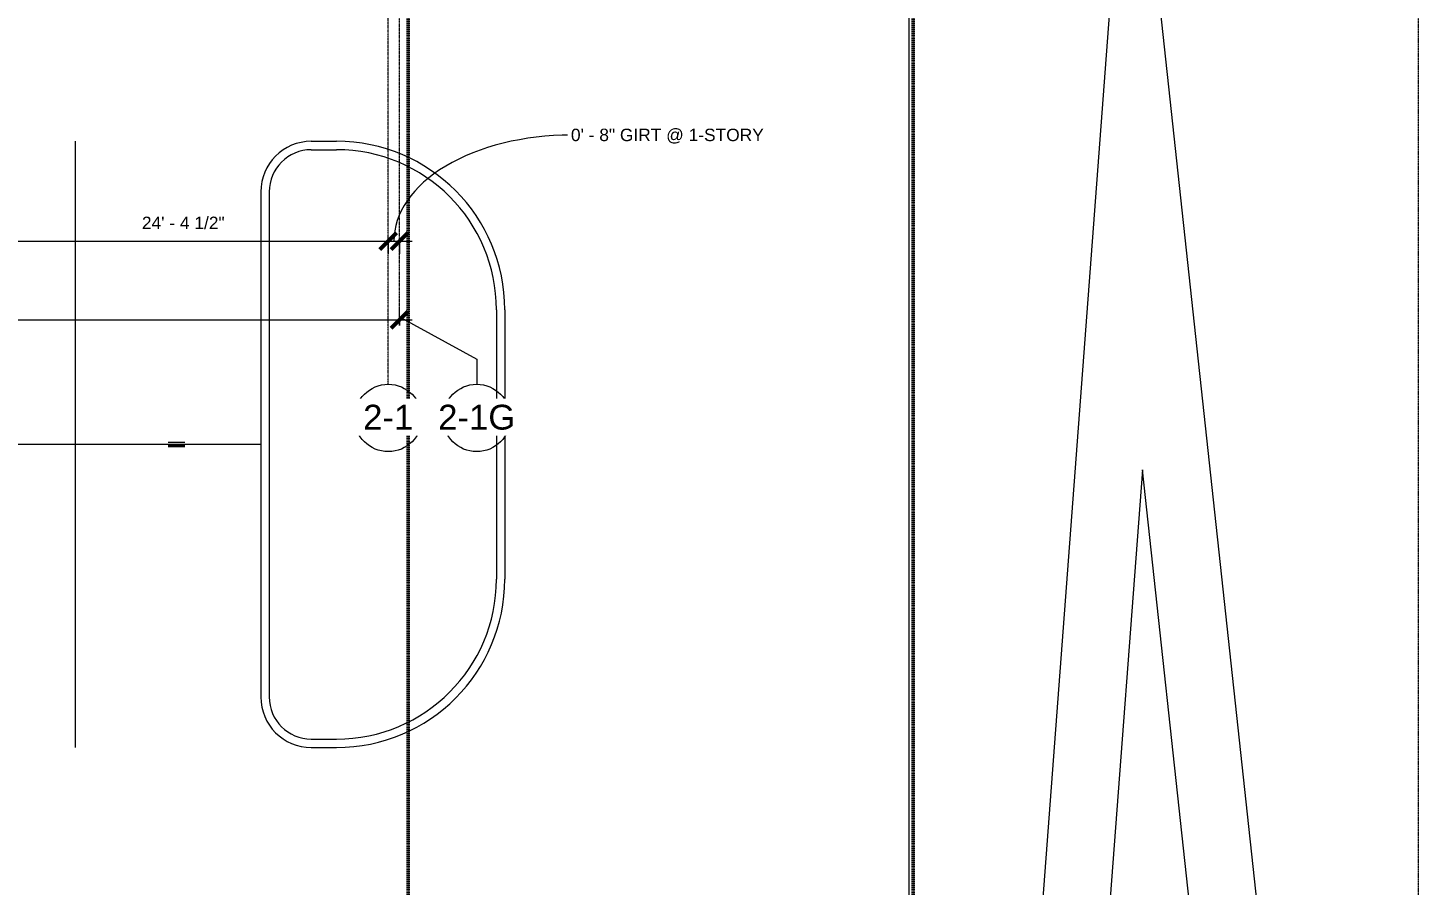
# Model space of a CAD drawing. Header units: inches. Extents: x 15537 to 31673, y -30778 to -16067.
# Drawn here: x 26016 to 27008, y -23770 to -23159 of the extents above; entities that cross this region are included whole.
import ezdxf

# ---------------------------------------------------------------- set-up
doc = ezdxf.new("R2010")
doc.units = ezdxf.units.IN
doc.header["$MEASUREMENT"] = 0
for name, pattern in [('Center 1_4_', [0.53125, 0.25, -0.09375, 0.09375, -0.09375]), ('Grid Line 1_2_', [0.875, 0.5, -0.125, 0.125, -0.125]), ('Hidden', [0.28125, 0.1875, -0.09375])]:
    doc.linetypes.add(name, pattern=pattern)
for name, color, linetype, lineweight in [('A-ANNO-DIMS', 211, 'Continuous', 9), ('A-ANNO-DIMS-96', 211, 'Continuous', 9), ('A-DETL', 90, 'Continuous', 9), ('A-PROP-SBCK', 71, 'Hidden', 50), ('BMP', 80, 'Continuous', 9), ('EOP-PR', 4, 'Continuous', 9), ('PAINT', 190, 'Continuous', 9), ('PROP', 3, 'Center 1_4_', 9), ('S-GRID', 1, 'Continuous', 9), ('S-GRID-IDEN', 1, 'Continuous', 9)]:
    doc.layers.add(name, color=color, linetype=linetype, lineweight=lineweight)
doc.styles.add('Arial', font='arial.ttf', dxfattribs={"height": 17.703593})
doc.styles.add('Arial_1', font='arial.ttf', dxfattribs={"height": 8.851796})
doc.dimstyles.new('Linear_-_3_32__Arial', dxfattribs={"dimscale": 12, "dimtxt": 9, "dimasz": 1, "dimexe": 0.75, "dimexo": 0.5, "dimgap": 0.5, "dimtad": 1, "dimdec": 4, "dimrnd": 0.0625, "dimzin": 1, "dimdsep": 46, "dimlunit": 4, "dimtxsty": 'Arial_1', "dimblk1": 'OBLIQUE', "dimblk2": 'OBLIQUE', "dimsah": 1, "dimcen": 0.09, "dimdle": 0.75, "dimazin": 0, "dimtfac": 1, "dimtdec": 4, "dimtix": 1, "dimtmove": 1, "dimatfit": 3, "dimfxl": 1, "dimtvp": 1, "dimtfill": 1, "dimfrac": 2, "dimtolj": 1, "dimtzin": 0, "dimarcsym": 2})
doc.dimstyles.new('Linear_-_3_32__Arial_1', dxfattribs={"dimscale": 12, "dimtxt": 9, "dimasz": 1, "dimexe": 0.75, "dimexo": 0.5, "dimgap": 0.5, "dimtad": 1, "dimdec": 4, "dimrnd": 0.0625, "dimzin": 1, "dimdsep": 46, "dimlunit": 4, "dimtxsty": 'Arial_1', "dimblk1": 'OBLIQUE', "dimblk2": 'OBLIQUE', "dimsah": 1, "dimcen": 0.09, "dimdle": 0.75, "dimazin": 0, "dimtfac": 1, "dimtdec": 4, "dimtix": 1, "dimtmove": 0, "dimatfit": 3, "dimfxl": 1, "dimtvp": 1, "dimtfill": 1, "dimfrac": 2, "dimtolj": 1, "dimtzin": 0, "dimarcsym": 2})

# ---------------------------------------------------------------- blocks, each defined once
blk = doc.blocks.new('Grid - Grid Head - Circle-14747-First Floor Plan - Enlarged')
at = {"layer": 'S-GRID-IDEN'}
blk.add_circle((0, 0), 0.25, dxfattribs=at)
blk = doc.blocks.new('DIMBLOCK29-First Floor Plan - Enlarged')
at = {"layer": 'A-ANNO-DIMS-96', "lineweight": 50}
for p, q in [((25980.89, -23311.23), (25986.89, -23305.23)), ((26273.39, -23311.23), (26279.39, -23305.23)), ((25980.89, -23311.23), (25974.89, -23317.23)), ((26273.39, -23311.23), (26267.39, -23317.23))]:
    blk.add_line(p, q, dxfattribs=at)
at = {"layer": 'A-ANNO-DIMS-96'}
for p, q in [((25980.89, -23308.75), (25980.89, -23320.23)), ((25980.89, -23311.23), (25980.89, -23308.75)), ((26273.39, -23308.75), (26273.39, -23320.23)), ((26273.39, -23311.23), (26273.39, -23308.75)), ((25980.89, -23311.23), (26273.39, -23311.23))]:
    blk.add_line(p, q, dxfattribs=at)
at = {"layer": 'A-ANNO-DIMS-96', "color": 0, "insert": (26097.79, -23293.75), "char_height": 8.8518, "width": 70.4492, "attachment_point": 1, "line_spacing_factor": 0.938532, "style": 'Arial_1', "bg_fill": 3, "box_fill_scale": 1.25, "bg_fill_color": 0, "bg_fill_transparency": 0}
blk.add_mtext('24\' - 4 1/2"', dxfattribs=at)
blk = doc.blocks.new('_Oblique')
at = {"color": 0, "linetype": 'ByBlock', "lineweight": -2}
blk.add_line((-0.5, -0.5), (0.5, 0.5), dxfattribs=at)
blk = doc.blocks.new('DIMBLOCK30-First Floor Plan - Enlarged')
at = {"layer": 'A-ANNO-DIMS-96', "lineweight": 50}
for p, q in [((26273.39, -23311.23), (26279.39, -23305.23)), ((26281.39, -23311.23), (26287.39, -23305.23)), ((26273.39, -23311.23), (26267.39, -23317.23)), ((26281.39, -23311.23), (26275.39, -23317.23))]:
    blk.add_line(p, q, dxfattribs=at)
at = {"layer": 'A-ANNO-DIMS-96'}
for p, q in [((26273.39, -23308.75), (26273.39, -23320.23)), ((26273.39, -23311.23), (26273.39, -23308.75)), ((26281.39, -23308.75), (26281.39, -23320.23)), ((26281.39, -23311.23), (26281.39, -23308.75)), ((26273.39, -23311.23), (26290.39, -23311.23))]:
    blk.add_line(p, q, dxfattribs=at)
blk.add_ellipse((26403.6, -23311.23), major_axis=(126.21, 0), ratio=0.599013, start_param=1.570796, end_param=3.141593, dxfattribs=at)
at = {"layer": 'A-ANNO-DIMS-96', "color": 0, "insert": (26403.6, -23231.07), "char_height": 8.8518, "width": 163.9938, "attachment_point": 1, "line_spacing_factor": 0.938532, "style": 'Arial_1', "bg_fill": 3, "box_fill_scale": 1.25, "bg_fill_color": 0, "bg_fill_transparency": 0}
blk.add_mtext('0\' - 8" GIRT @ 1-STORY', dxfattribs=at)
blk = doc.blocks.new('DIMBLOCK41-First Floor Plan - Enlarged')
at = {"layer": 'A-ANNO-DIMS-96'}
for p, q in [((22799.39, -23371.24), (22799.39, -23358.3)), ((26281.39, -23371.24), (26281.39, -23358.3)), ((22790.39, -23367.3), (26290.39, -23367.3)), ((22799.39, -23367.3), (22799.39, -23371.24)), ((26281.39, -23367.3), (26281.39, -23371.24))]:
    blk.add_line(p, q, dxfattribs=at)
at = {"layer": 'A-ANNO-DIMS-96', "lineweight": 50}
for p, q in [((22799.39, -23367.3), (22793.39, -23373.3)), ((22799.39, -23367.3), (22805.39, -23361.3)), ((26281.39, -23367.3), (26275.39, -23373.3)), ((26281.39, -23367.3), (26287.39, -23361.3))]:
    blk.add_line(p, q, dxfattribs=at)
at = {"layer": 'A-ANNO-DIMS-96', "color": 0, "insert": (24517.89, -23349.82), "char_height": 8.852, "width": 54, "attachment_point": 1, "line_spacing_factor": 0.938532, "style": 'Arial_1', "bg_fill": 3, "box_fill_scale": 1.25, "bg_fill_color": 0, "bg_fill_transparency": 0}
blk.add_mtext('290\' - 2"', dxfattribs=at)

msp = doc.modelspace()

# ---------------------------------------------------------------- linework, layer by layer
at = {"layer": 'A-DETL'}
for p, q in [((26116.51523, -23454.56748), (26128.51523, -23454.56748)), ((26128.51523, -23457.06748), (26116.51523, -23457.06748)), ((26116.51523, -23457.56748), (26128.51523, -23457.56748))]:
    msp.add_line(p, q, dxfattribs=at)
at = {"layer": 'A-PROP-SBCK'}
for p, q in [((26287.51523, -19438.18055), (26287.51523, -25779.86428)), ((26647.51523, -19438.18055), (26647.51523, -25801.37622))]:
    msp.add_line(p, q, dxfattribs=at)
at = {"layer": 'BMP'}
for p, q in [((26802.32184, -22948.60768), (26686.9098, -24484.12003)), ((26970.77509, -24504.37125), (26802.32184, -22948.60768)), ((26810.95192, -23474.21047), (26734.43542, -24492.23282)), ((26922.80676, -24507.25484), (26810.95192, -23474.21047))]:
    msp.add_line(p, q, dxfattribs=at)
at = {"layer": 'EOP-PR'}
for p, q in [((26644.51523, -22946.06748), (26644.51523, -24380.06748)), ((26218.51523, -23240.06748), (26236.51523, -23240.06748)), ((26218.51523, -23246.06748), (26236.51523, -23246.06748)), ((26182.51523, -23276.06748), (26182.51523, -23636.06748)), ((26188.51523, -23276.06748), (26188.51523, -23636.06748)), ((26350.51523, -23360.06748), (26350.51523, -23552.06748)), ((26356.51523, -23360.06748), (26356.51523, -23552.06748)), ((26218.51523, -23666.06748), (26236.51523, -23666.06748)), ((26218.51523, -23672.06748), (26236.51523, -23672.06748))]:
    msp.add_line(p, q, dxfattribs=at)
for centre, radius, start, end in [((26218.51523, -23276.06748), 36, 90, 180), ((26218.51523, -23276.06748), 30, 90, 180), ((26236.51523, -23360.06748), 120, 0, 90), ((26236.51523, -23360.06748), 114, 0, 90), ((26236.51523, -23552.06748), 120, 270, 0), ((26236.51523, -23552.06748), 114, 270, 0), ((26218.51523, -23636.06748), 36, 180, 270), ((26218.51523, -23636.06748), 30, 180, 270)]:
    msp.add_arc(centre, radius, start, end, dxfattribs=at)
at = {"layer": 'PAINT'}
for p, q in [((26050.51523, -23672.06748), (26050.51523, -23240.06748)), ((26182.51523, -23456.06748), (23950.51523, -23456.06748))]:
    msp.add_line(p, q, dxfattribs=at)
at = {"layer": 'PROP'}
msp.add_line((27007.51523, -19198.18055), (27007.51523, -25943.10222), dxfattribs=at)
at = {"layer": 'S-GRID', "linetype": 'Grid Line 1_2_'}
for p, q in [((26281.39023, -23365.24119), (26281.39023, -20950.42781)), ((26273.39023, -23413.24119), (26273.39023, -22389.5762))]:
    msp.add_line(p, q, dxfattribs=at)
at = {"layer": 'S-GRID'}
for p, q in [((26281.39023, -23365.24119), (26336.4676, -23395.20665)), ((26336.4676, -23395.20665), (26336.4676, -23413.24119))]:
    msp.add_line(p, q, dxfattribs=at)

# ---------------------------------------------------------------- block references
at = {"layer": 'S-GRID-IDEN', "xscale": 95.99999999999994, "yscale": 95.99999999999994, "zscale": 95.99999999999994}
for p in [(26273.39023, -23437.24119), (26336.4676, -23437.24119)]:
    msp.add_blockref('Grid - Grid Head - Circle-14747-First Floor Plan - Enlarged', p, dxfattribs=at)

# ---------------------------------------------------------------- next in the draw order: texts
at = {"layer": 'S-GRID-IDEN', "insert": (26273.38561, -23427.80432), "char_height": 17.703593, "width": 42.552, "attachment_point": 2, "line_spacing_factor": 0.938532, "style": 'Arial', "bg_fill": 3, "box_fill_scale": 1.25, "bg_fill_color": 0, "bg_fill_transparency": 0}
msp.add_mtext('2-1', dxfattribs=at)

# ---------------------------------------------------------------- next in the draw order: dimensions: what is measured, and where the dimension line sits
at = {"layer": 'A-ANNO-DIMS'}
for base, p1, p2, override, picture, middle in [((26273.39023, -23311.23099), (25980.89023, -23302.74571), (26273.39023, -23302.74571), {"dimpost": '<>', "dimfxl": 292.5}, 'DIMBLOCK29-First Floor Plan - Enlarged', (26127.14023, -23300.65414)), ((26281.39023, -23367.30155), (22799.39023, -23365.24119), (26281.39023, -23365.24119), {"dimpost": '<>', "dimfxl": 3482}, 'DIMBLOCK41-First Floor Plan - Enlarged', (24540.39023, -23356.78206))]:
    dim = msp.add_linear_dim(base=base, p1=p1, p2=p2, dimstyle='Linear_-_3_32__Arial_1', override=override, dxfattribs=at)
    dim.commit()
    dim.dimension.update_dxf_attribs({"geometry": picture, "text_midpoint": middle})

# ---------------------------------------------------------------- next in the draw order: texts
at = {"layer": 'S-GRID-IDEN', "insert": (26336.46299, -23427.80432), "char_height": 17.703593, "width": 65.448, "attachment_point": 2, "line_spacing_factor": 0.938532, "style": 'Arial', "bg_fill": 3, "box_fill_scale": 1.25, "bg_fill_color": 0, "bg_fill_transparency": 0}
msp.add_mtext('2-1G', dxfattribs=at)

# ---------------------------------------------------------------- next in the draw order: dimensions: what is measured, and where the dimension line sits
at = {"layer": 'A-ANNO-DIMS'}
dim = msp.add_linear_dim(base=(26281.39023, -23311.23099), p1=(26273.39023, -23302.74571), p2=(26281.39023, -23302.74571), dimstyle='Linear_-_3_32__Arial', override={"dimpost": '<>GIRT @ 1-STORY', "dimfxl": 8}, dxfattribs=at)
dim.commit()
dim.dimension.update_dxf_attribs({"geometry": 'DIMBLOCK30-First Floor Plan - Enlarged', "text_midpoint": (26485.59682, -23236.97151), "dimtype": 160})

doc.saveas('drawing.dxf')
